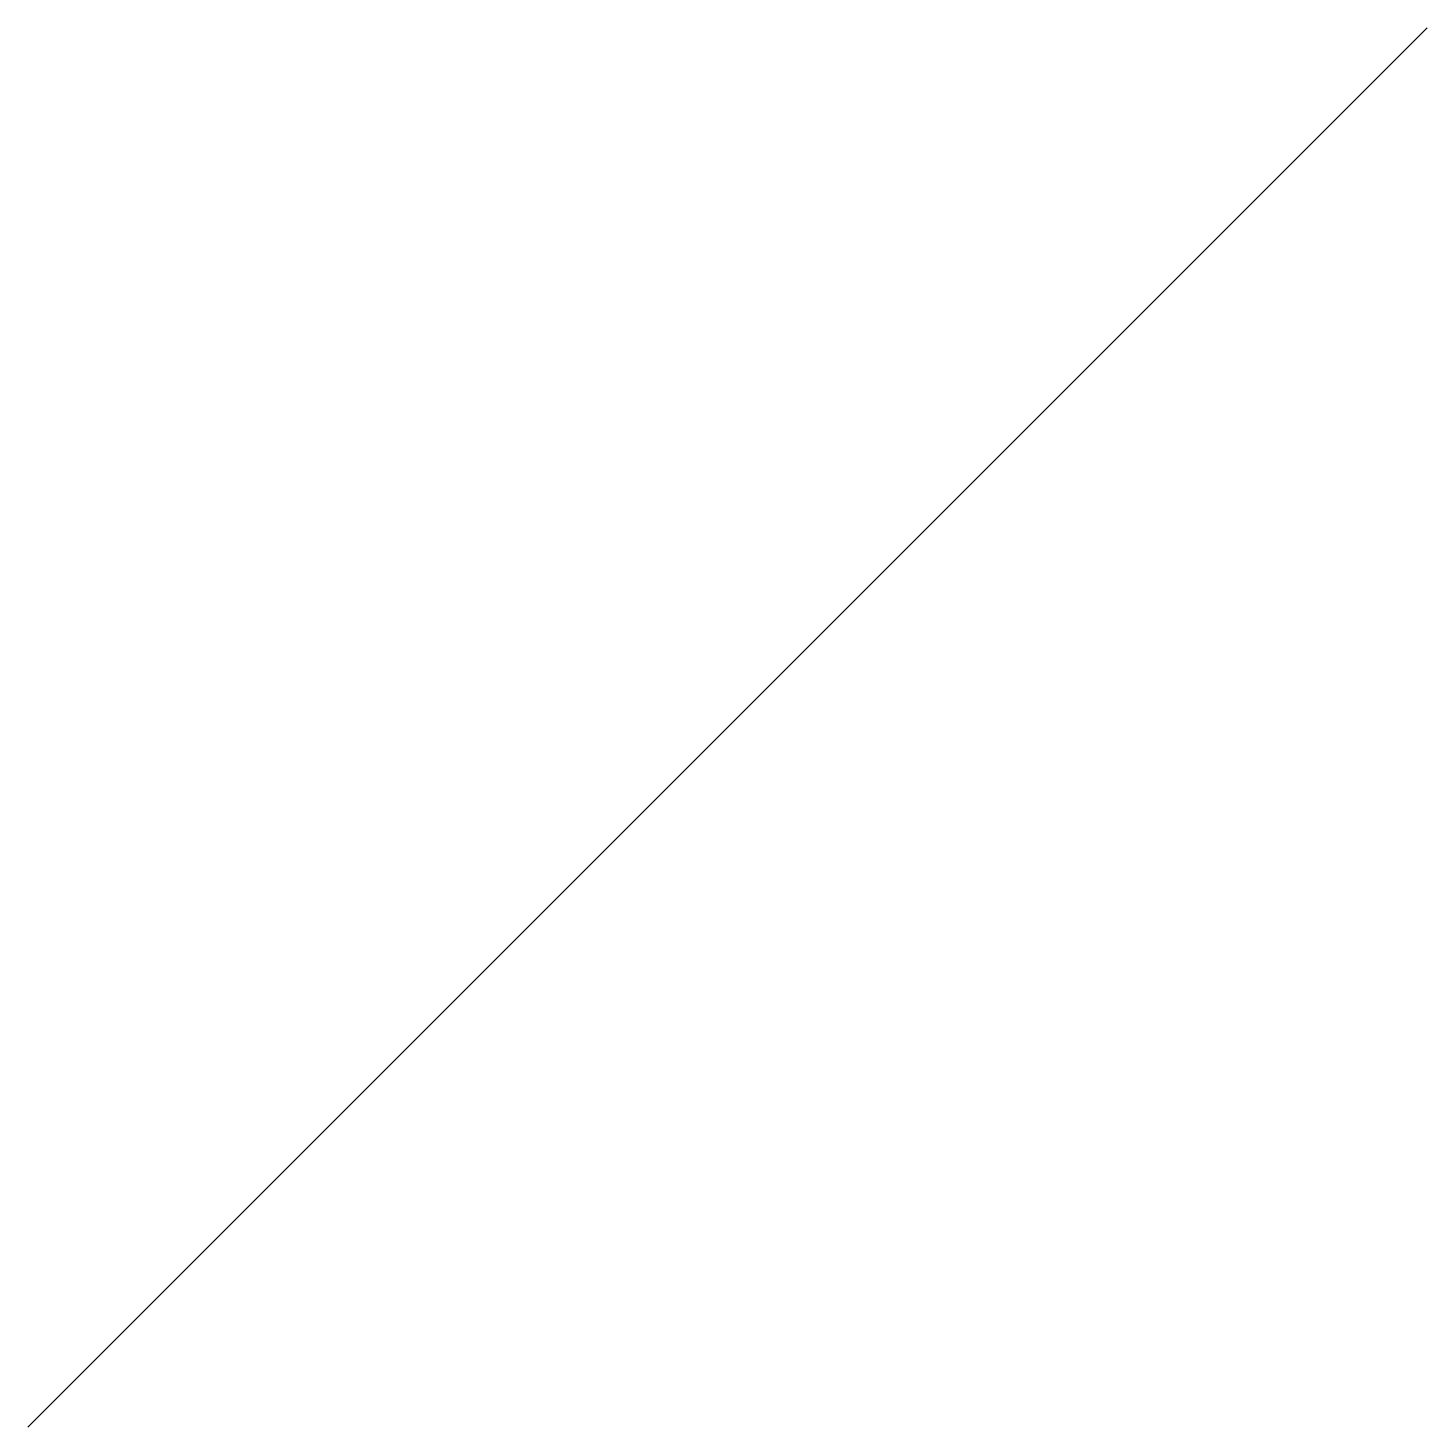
# Model space of a CAD drawing. Header units: metres. Extents: x 0 to 212, y 0 to 212.
import ezdxf

# ---------------------------------------------------------------- set-up
doc = ezdxf.new("R2010")
doc.units = ezdxf.units.M

msp = doc.modelspace()

# ---------------------------------------------------------------- linework, layer by layer
msp.add_line((0, 0), (212.13, 212.13))

doc.saveas('drawing.dxf')
